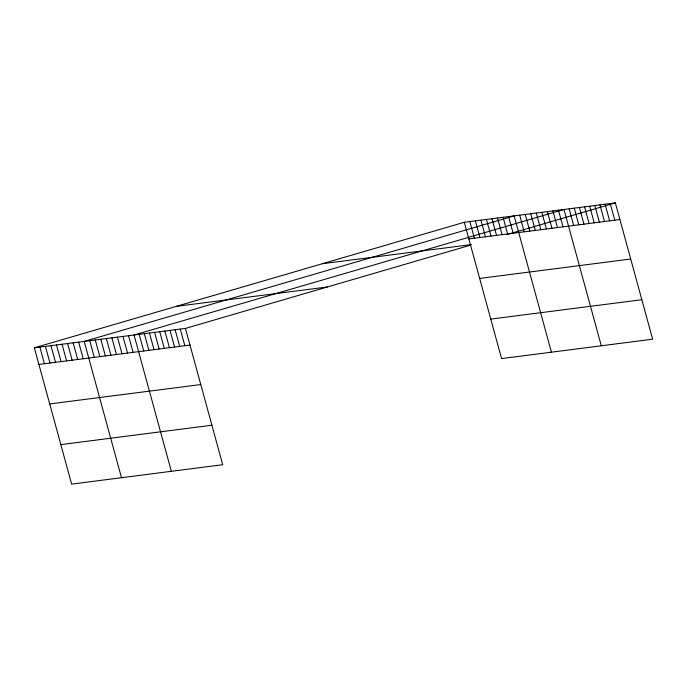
<?xml version="1.0" encoding="UTF-8"?>
<svg xmlns="http://www.w3.org/2000/svg" width="687" height="687" viewBox="0 0 687 687"><rect width="100%" height="100%" fill="white"/><g stroke="black" fill="none" stroke-linecap="round" stroke-linejoin="round"><path stroke-width="1.03" d="M34.35 347.802L185.421 328.412L222.708 464.713L71.637 484.112L34.35 347.802L464.292 222.287L615.363 202.888L652.65 339.198L501.579 358.588L464.292 222.287M185.421 328.412L470.561 245.165M506.92 234.55L615.363 202.888M468.843 238.93L619.914 219.539M322.409 263.705L471.428 244.581M176.233 306.376L327.304 286.986M479.646 278.424L630.718 259.025M38.901 364.453L189.973 345.054M490.776 319.103L641.847 299.712M49.704 403.939L200.776 384.548M60.834 444.618L211.905 425.227M610.228 203.55L614.779 220.201M605.084 204.211L609.644 220.862M599.949 204.872L604.508 221.523M594.813 205.533L599.373 222.176M589.678 206.186L594.229 222.837M584.543 206.847L589.094 223.498M579.407 207.508L583.959 224.16M574.272 208.17L578.823 224.812M569.137 208.822L573.688 225.473M601.288 345.793L563.993 209.483L134.059 334.998L171.346 471.308M558.454 210.196L563.014 226.847M552.915 210.909L557.475 227.56M547.376 211.622L551.936 228.264M541.837 212.326L546.397 228.977M536.298 213.039L540.858 229.69M530.759 213.751L535.319 230.403M525.22 214.464L529.78 231.115M519.681 215.177L524.241 231.82M551.429 352.191L514.142 215.881L84.2 341.405L121.496 477.705M508.603 216.594L513.155 233.245M503.064 217.307L507.616 233.958M497.525 218.019L502.077 234.671M491.986 218.732L496.538 235.375M486.448 219.436L490.999 236.088M480.909 220.149L485.46 236.8M475.37 220.862L479.921 237.513M469.831 221.575L474.382 238.226M180.286 329.064L184.837 345.716M175.151 329.726L179.702 346.377M170.015 330.387L174.567 347.038M164.871 331.048L169.431 347.691M159.736 331.709L164.296 348.352M154.601 332.362L159.161 349.013M149.465 333.023L154.017 349.674M144.33 333.684L148.881 350.336M139.195 334.346L143.746 350.988M128.521 335.711L133.072 352.362M122.982 336.424L127.533 353.075M117.443 337.137L121.994 353.788M111.904 337.849L116.455 354.492M106.365 338.554L110.916 355.205M100.817 339.266L105.377 355.918M95.278 339.979L99.838 356.63M89.739 340.692L94.299 357.343M78.661 342.109L83.221 358.76M73.123 342.822L77.683 359.473M67.584 343.534L72.144 360.186M62.045 344.247L66.605 360.898M56.506 344.96L61.066 361.602M50.967 345.664L55.518 362.315M45.428 346.377L49.979 363.028M39.889 347.09L44.44 363.741"/></g></svg>
